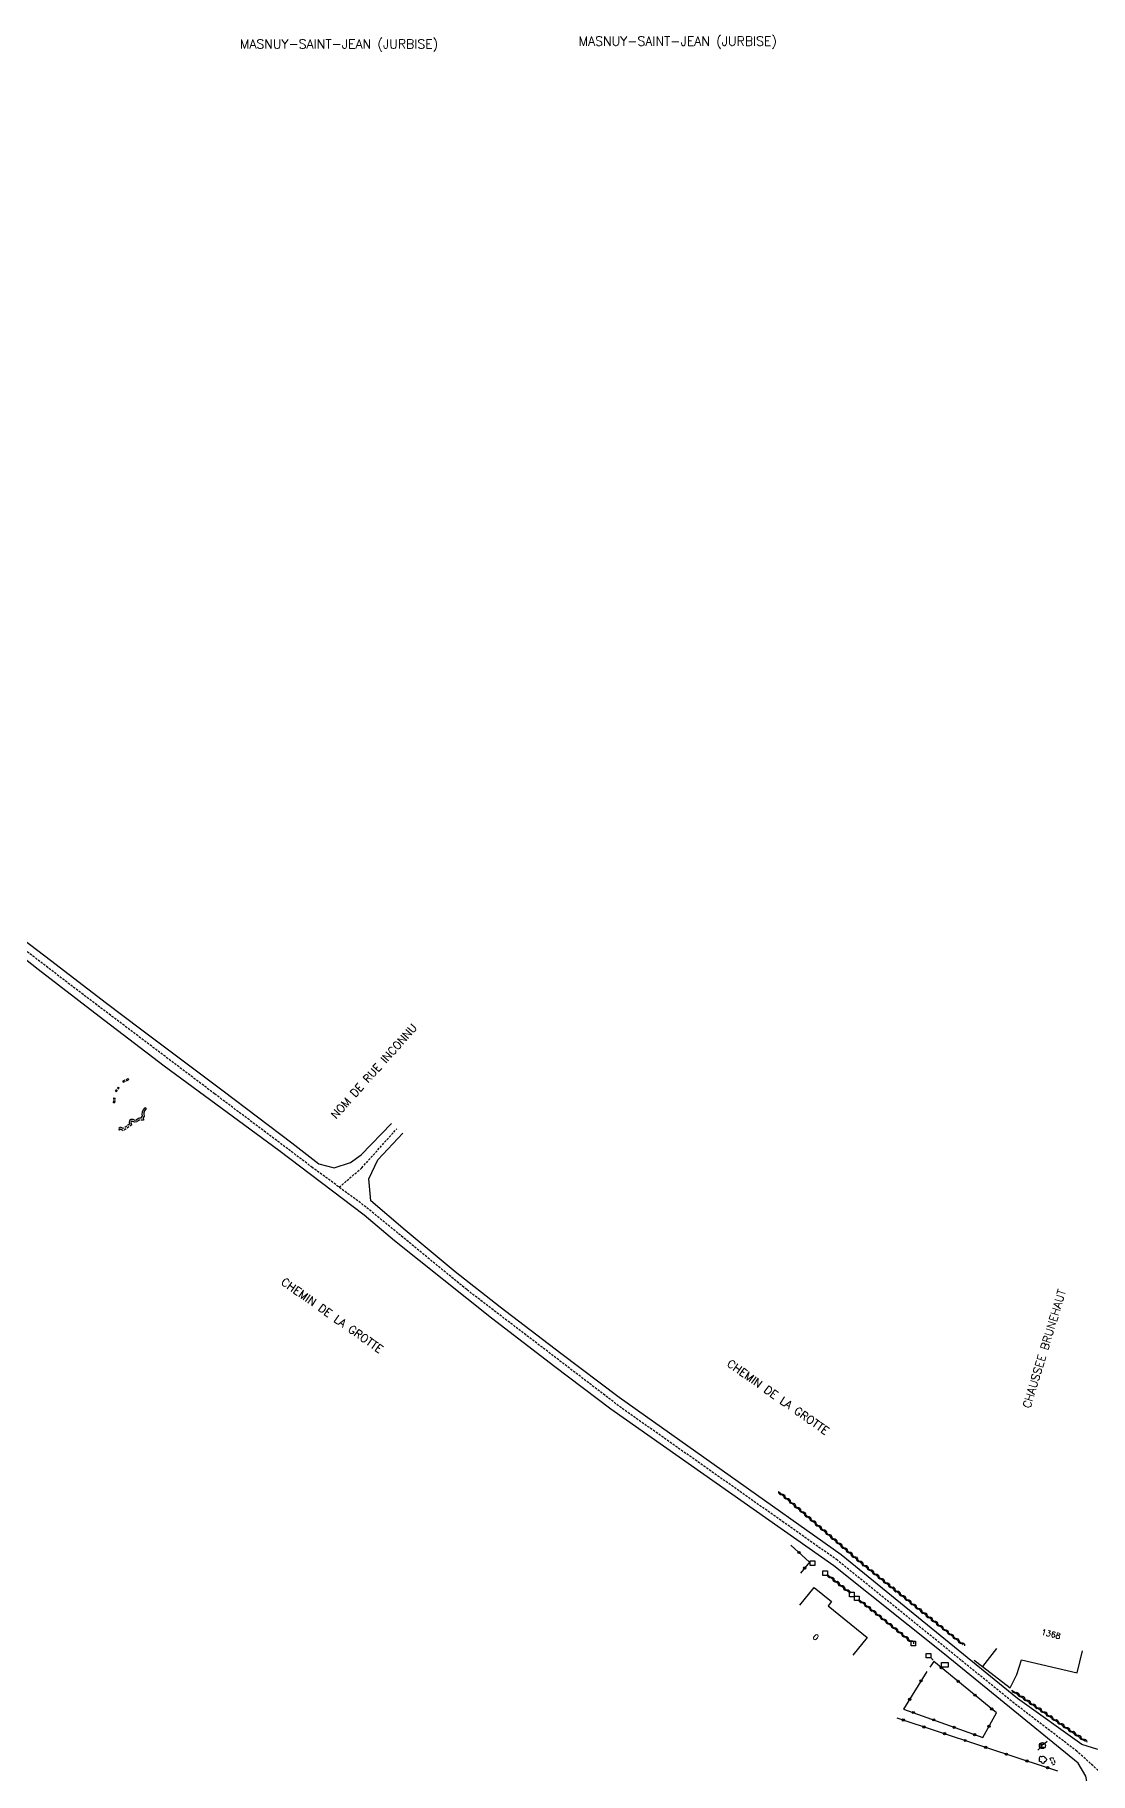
# Model space of a CAD drawing. Header units: millimetres. Extents: x 120176 to 121000, y 132000 to 133000.
# Drawn here: x 120407 to 120638, y 132618 to 132998.3 of the extents above; entities that cross this region are included whole.
import ezdxf
from ezdxf.enums import TextEntityAlignment as Align

# ---------------------------------------------------------------- set-up
doc = ezdxf.new("R2010")
doc.units = ezdxf.units.MM
doc.linetypes.add('DASHED', pattern=[0.75, 0.5, -0.25])
doc.layers.get('0').update_dxf_attribs({"linetype": 'CONTINUOUS'})
for name, color, linetype in [('W0001', 6, 'DASHED'), ('W0008', 7, 'CONTINUOUS'), ('W0100', 7, 'CONTINUOUS'), ('W0112', 1, 'DASHED'), ('W0300', 7, 'CONTINUOUS'), ('W0310', 3, 'CONTINUOUS'), ('W0322', 7, 'CONTINUOUS'), ('W0471', 7, 'CONTINUOUS'), ('W0980', 7, 'CONTINUOUS'), ('W0989', 7, 'CONTINUOUS'), ('W0991', 7, 'CONTINUOUS'), ('W1471', 7, 'CONTINUOUS')]:
    doc.layers.add(name, color=color, linetype=linetype)
doc.styles.get("Standard").update_dxf_attribs({"font": 'romans.shx', "width": 0.85})

# ---------------------------------------------------------------- blocks, each defined once
blk = doc.blocks.new('t310o')
at = {"color": 0, "linetype": 'Continuous'}
for centre, start, end in [((-0.5, 0.38), 216.8699, 323.1304), ((0.5, -0.37), 36.8699, 143.1303)]:
    blk.add_arc(centre, 0.625, start, end, dxfattribs=at)
blk = doc.blocks.new('t322o')
at = {"color": 0, "linetype": 'Continuous'}
for radius in [0.25, 0.15]:
    blk.add_circle((0, 0), radius, dxfattribs=at)
blk = doc.blocks.new('T300')
for p, q in [((-0.8, 0.51), (-0.86, 0.34)), ((-0.86, 0.34), (-0.86, 0.17)), ((-0.86, 0.17), (-0.74, 0.06)), ((-0.69, 0.63), (-0.8, 0.51)), ((-0.8, -0.06), (-0.74, 0.06)), ((-0.74, 0.06), (-0.69, 0.11)), ((-0.57, 0.69), (-0.69, 0.63)), ((-0.46, 0.69), (-0.57, 0.69)), ((-0.29, 0.63), (-0.46, 0.69)), ((-0.29, 0.63), (-0.17, 0.74)), ((-0.23, 0.57), (-0.29, 0.63)), ((-0.17, 0.74), (-0.06, 0.8)), ((-0.06, 0.8), (0.06, 0.8)), ((0.06, 0.8), (0.23, 0.74)), ((0.23, 0.74), (0.34, 0.63)), ((0.34, 0.63), (0.4, 0.51)), ((0.46, 0.46), (0.34, 0.46)), ((0.4, 0.51), (0.4, 0.46)), ((0.57, 0.4), (0.46, 0.46)), ((0.57, 0.4), (0.69, 0.29)), ((0.69, 0.29), (0.74, 0.17)), ((0.74, 0.06), (0.69, -0.17)), ((0.74, 0.17), (0.74, 0.06)), ((-0.8, -0.17), (-0.8, -0.06)), ((-0.8, -0.23), (-0.8, -0.17)), ((-0.74, -0.34), (-0.8, -0.23)), ((-0.69, -0.4), (-0.74, -0.34)), ((-0.51, -0.46), (-0.69, -0.4)), ((-0.4, -0.46), (-0.51, -0.46)), ((-0.4, -0.46), (-0.34, -0.46)), ((-0.34, -0.46), (-0.34, -0.4)), ((-0.34, -0.51), (-0.34, -0.46)), ((-0.29, -0.63), (-0.34, -0.51)), ((-0.17, -0.74), (-0.29, -0.63)), ((-0.06, -0.8), (-0.17, -0.74)), ((0.06, -0.8), (-0.06, -0.8)), ((0.17, -0.74), (0.06, -0.8)), ((0.23, -0.69), (0.17, -0.74)), ((0.29, -0.46), (0.23, -0.46)), ((0.29, -0.63), (0.23, -0.69)), ((0.46, -0.4), (0.29, -0.46)), ((0.34, -0.51), (0.29, -0.63)), ((0.34, -0.51), (0.34, -0.46)), ((0.57, -0.34), (0.46, -0.4)), ((0.63, -0.29), (0.57, -0.34)), ((0.69, -0.17), (0.63, -0.29))]:
    blk.add_line(p, q)
blk = doc.blocks.new('T471')
for p, q in [((-0.333334, 0.333334), (-0.333334, -0.333334)), ((-0.333334, 0.333334), (0.333334, 0.333334)), ((-0.333334, 0), (0, 0)), ((0.500001, 0.500001), (1.000002, 1.000002)), ((-0.500001, -0.500001), (-1.000002, -1.000002)), ((-0.333334, -0.333334), (0.333334, -0.333334))]:
    blk.add_line(p, q)
blk.add_ellipse((0, 0), major_axis=(0.471405, 0.471405), ratio=1, start_param=5.4977871438, end_param=11.780972451)
blk = doc.blocks.new('t112o')
at = {"color": 0, "linetype": 'Continuous'}
for p, q in [((-0.5, 0.5), (0.5, 0.5)), ((-0.5, -0.5), (-0.5, 0.5)), ((0.5, 0.5), (0.5, -0.5)), ((0.5, -0.5), (-0.5, -0.5))]:
    blk.add_line(p, q, dxfattribs=at)
blk = doc.blocks.new('T1471')
at = {"color": 0, "linetype": 'Continuous', "flags": 128}
blk.add_lwpolyline([(-0.75, -0.5), (-0.75, 0.5), (0.75, 0.5), (0.75, -0.5), (-0.75, -0.5)], dxfattribs=at)

msp = doc.modelspace()

# ---------------------------------------------------------------- linework, layer by layer
at = {"layer": 'W0001'}
for points in [[(120641.96, 132616.61), (120635.1, 132622.79), (120621.36, 132633.29), (120609.72, 132642.76), (120595.71, 132654.07), (120582.66, 132664.59), (120570.95, 132672.84), (120535.39, 132697.91), (120501.54, 132723.78), (120479.52, 132741.84), (120467.76, 132750.51), (120446.38, 132766.6), (120415.28, 132790.08), (120385.96, 132812.59), (120353.41, 132837), (120322.92, 132860.49), (120307.27, 132872.6), (120289.22, 132886.16), (120274.46, 132896.22), (120257.94, 132907.1), (120249.64, 132913.7), (120240.76, 132919.44)], [(120473.64, 132746.17), (120478.59, 132750.41), (120486.24, 132758.96)]]:
    msp.add_lwpolyline(points, dxfattribs=at)
at = {"layer": 'W0008'}
for points in [[(120289.63, 132887.86), (120308.18, 132873.82), (120351.96, 132840.12), (120371.81, 132825.17), (120392.61, 132809.41), (120410.49, 132795.84), (120422.69, 132786.44), (120430.18, 132780.79), (120448.28, 132767.25), (120463.29, 132755.87), (120469.19, 132751.27), (120472.52, 132750.41), (120476.12, 132751.58), (120478.47, 132753.23), (120485.08, 132760.11)], [(120581.9, 132663.37), (120533.09, 132697.63), (120520.82, 132706.9), (120506.99, 132717.51), (120485.76, 132734.45), (120479.1, 132740.07), (120460.42, 132754.2), (120435.32, 132772.67), (120421.12, 132783.51), (120407.76, 132793.78), (120391.03, 132806.9), (120369.66, 132823.08), (120350.62, 132837.04)], [(120583.49, 132665.75), (120534.88, 132700.17), (120522.18, 132709.83), (120508.88, 132719.92), (120499.02, 132727.68), (120488.05, 132736.77), (120480.53, 132743.17), (120480.1, 132748.01), (120482.07, 132752.18), (120487.58, 132757.99)], [(120637.53, 132614.63), (120637.05, 132617.36), (120635.34, 132620.23), (120606.1, 132644.04), (120581.9, 132663.37)], [(120639.65, 132623.2), (120636.16, 132624.31), (120622.1, 132634.37), (120583.49, 132665.75)]]:
    msp.add_lwpolyline(points, dxfattribs=at)
at = {"layer": 'W0100'}
for points in [[(120574.43, 132654.76), (120577.58, 132658.64), (120581.39, 132655.55), (120580.65, 132654.59), (120589.21, 132647.68), (120586.07, 132643.79)], [(120617.51, 132645.3), (120614.45, 132641.34), (120620.48, 132636.68), (120621.93, 132639.58), (120622.99, 132642.77), (120635.15, 132639.92), (120636.29, 132644.79)]]:
    msp.add_lwpolyline(points, dxfattribs=at)
at = {"layer": 'W0112'}
for p, q in [((120426.4, 132769.13), (120427.5, 132769.66)), ((120427.44, 132769.97), (120427.5, 132769.66)), ((120424.34, 132765.73), (120424.63, 132765.69)), ((120424.54, 132764.61), (120424.63, 132765.69)), ((120424.83, 132767.01), (120425.49, 132767.9)), ((120425.32, 132768.05), (120425.49, 132767.9)), ((120431.29, 132763.55), (120431.36, 132763.16)), ((120425.31, 132758.97), (120425.54, 132758.64)), ((120629.18, 132621.24), (120629.83, 132619.83)), ((120629.83, 132619.83), (120630.41, 132620.1))]:
    msp.add_line(p, q, dxfattribs=at)
for points in [[(120426.4, 132769.13), (120426.34, 132769.44), (120427.44, 132769.97)], [(120424.54, 132764.61), (120424.25, 132764.65), (120424.34, 132765.73)], [(120424.83, 132767.01), (120424.67, 132767.16), (120425.32, 132768.05)], [(120431.29, 132763.55), (120431, 132763.5), (120430.72, 132763.09), (120430.5, 132762.56), (120430.46, 132762.15), (120430.51, 132761.79), (120430.31, 132761.42), (120430.34, 132761.26), (120429.93, 132761.26), (120429.72, 132761.21), (120429.21, 132760.87), (120428.96, 132760.8), (120428.53, 132760.96), (120428.12, 132761.02), (120427.75, 132760.76), (120427.65, 132760.32), (120427.75, 132760), (120426.34, 132758.99), (120425.81, 132759.33), (120425.31, 132758.97)], [(120431.36, 132763.16), (120431.24, 132763.14), (120431.07, 132762.89), (120430.9, 132762.46), (120430.87, 132762.15), (120430.93, 132761.71), (120430.73, 132761.36), (120430.83, 132760.86), (120429.98, 132760.86), (120429.88, 132760.83), (120429.38, 132760.5), (120428.93, 132760.38), (120428.43, 132760.57), (120428.22, 132760.6), (120428.1, 132760.52), (120428.07, 132760.34), (120428.23, 132759.84), (120426.35, 132758.51), (120425.82, 132758.85), (120425.54, 132758.64)], [(120629.18, 132621.24), (120629.77, 132621.5), (120630.41, 132620.1)]]:
    msp.add_lwpolyline(points, dxfattribs=at)
at = {"layer": 'W0310'}
for p, q in [((120580.43, 132661.45), (120585.45, 132657.43)), ((120587.34, 132655.99), (120598.86, 132646.74)), ((120603.02, 132643.4), (120603.65, 132642.76)), ((120620.86, 132636.18), (120636.99, 132625.01))]:
    msp.add_line(p, q, dxfattribs=at)
msp.add_lwpolyline([(120569.76, 132679.64), (120588.34, 132663.64), (120610.17, 132646.17)], dxfattribs=at)
at = {"layer": 'W0322'}
msp.add_line((120612.62, 132642.69), (120614.45, 132641.34), dxfattribs=at)
for points in [[(120572.49, 132667.88), (120576.55, 132664.18), (120574.58, 132661.76)], [(120602.24, 132640.22), (120597.17, 132632.04), (120614.51, 132625.79), (120617.52, 132631.19), (120603.79, 132642.43), (120602.93, 132641.23)], [(120630.93, 132618.46), (120623.12, 132621.02), (120595.77, 132630.07)]]:
    msp.add_lwpolyline(points, dxfattribs=at)

# ---------------------------------------------------------------- block references
at = {"layer": 'W0112'}
for p in [(120577.21, 132663.96), (120580.01, 132661.76), (120585.81, 132657.1), (120586.92, 132656.25), (120599.29, 132646.39), (120602.61, 132643.71)]:
    msp.add_blockref('t112o', p, dxfattribs=at)
at = {"layer": 'W0300'}
msp.add_blockref('T300', (120627.67, 132620.93), dxfattribs=at)
at = {"layer": 'W0310'}
for p, rotation in [((120570.52, 132678.98), 319.266511762674), ((120571.66, 132678.01), 319.266511762674), ((120572.79, 132677.03), 319.266511762674), ((120573.93, 132676.05), 319.266511762674), ((120575.07, 132675.07), 319.266511762674), ((120576.21, 132674.09), 319.266511762674), ((120577.34, 132673.11), 319.266511762674), ((120578.48, 132672.13), 319.266511762674), ((120579.62, 132671.15), 319.266511762674), ((120580.75, 132670.17), 319.266511762674), ((120581.89, 132669.2), 319.266511762674), ((120583.02, 132668.22), 319.266511762674), ((120584.16, 132667.24), 319.266511762674), ((120585.3, 132666.26), 319.266511762674), ((120586.43, 132665.28), 319.266511762674), ((120587.57, 132664.3), 319.266511762674), ((120588.72, 132663.34), 321.3276497355133), ((120589.89, 132662.4), 321.3276497355133), ((120581.22, 132660.82), 321.3289830972019), ((120582.39, 132659.89), 321.3289830972019), ((120583.56, 132658.95), 321.3289830972019), ((120591.06, 132661.46), 321.3276497355133), ((120592.23, 132660.52), 321.3276497355133), ((120593.4, 132659.59), 321.3276497355133), ((120594.57, 132658.65), 321.3276497355133), ((120584.73, 132658.01), 321.3289830972019), ((120588.12, 132655.36), 321.224604895381), ((120595.75, 132657.71), 321.3276497355133), ((120596.92, 132656.77), 321.3276497355133), ((120598.09, 132655.84), 321.3276497355133), ((120599.26, 132654.9), 321.3276497355133), ((120589.29, 132654.42), 321.224604895381), ((120590.46, 132653.48), 321.224604895381), ((120591.63, 132652.54), 321.224604895381), ((120592.8, 132651.6), 321.224604895381), ((120593.97, 132650.66), 321.224604895381), ((120600.43, 132653.96), 321.3276497355133), ((120601.6, 132653.03), 321.3276497355133), ((120602.77, 132652.09), 321.3276497355133), ((120603.94, 132651.15), 321.3276497355133), ((120595.14, 132649.72), 321.224604895381), ((120596.3, 132648.79), 321.224604895381), ((120597.48, 132647.85), 321.224604895381), ((120598.64, 132646.91), 321.224604895381), ((120605.11, 132650.21), 321.3276497355133), ((120606.29, 132649.28), 321.3276497355133), ((120607.46, 132648.34), 321.3276497355133), ((120608.63, 132647.4), 321.3276497355133), ((120609.8, 132646.46), 321.3276497355133), ((120621.68, 132635.61), 325.3001723079113), ((120622.92, 132634.76), 325.3001723079113), ((120624.15, 132633.9), 325.3001723079113), ((120625.38, 132633.05), 325.3001723079113), ((120626.62, 132632.2), 325.3001723079113), ((120627.85, 132631.34), 325.3001723079113), ((120629.08, 132630.49), 325.3001723079113), ((120630.32, 132629.63), 325.3001723079113), ((120631.55, 132628.78), 325.3001723079113), ((120632.78, 132627.93), 325.3001723079113), ((120634.02, 132627.07), 325.3001723079113), ((120635.25, 132626.22), 325.3001723079113), ((120636.48, 132625.36), 325.3001723079113)]:
    msp.add_blockref('t310o', p, dxfattribs=dict(at, rotation=rotation))
at = {"layer": 'W0322'}
for p, rotation in [((120574.25, 132666.28), 317.6631366297089), ((120575.52, 132662.91), 230.8410044175038), ((120605.43, 132641.1), 140.666947464219), ((120600.99, 132638.2), 238.2236678027743), ((120609.1, 132638.08), 140.666947464219), ((120598.49, 132634.17), 238.2236678027743), ((120612.77, 132635.07), 140.666947464219), ((120597.1, 132629.62), 161.6927889010708), ((120599.29, 132631.28), 340.162323876987), ((120603.76, 132629.67), 340.162323876987), ((120616.45, 132632.06), 140.666947464219), ((120601.61, 132628.13), 161.6927889010708), ((120606.12, 132626.64), 161.6927889010708), ((120608.23, 132628.05), 340.162323876987), ((120610.63, 132625.15), 161.6927889010708), ((120612.69, 132626.44), 340.162323876987), ((120615.88, 132628.24), 60.91758980223798), ((120615.14, 132623.66), 161.6927889010708), ((120619.65, 132622.16), 161.6927889010708), ((120624.16, 132620.67), 161.8536862977092), ((120628.68, 132619.2), 161.8536862977092)]:
    msp.add_blockref('t322o', p, dxfattribs=dict(at, rotation=rotation))
at = {"layer": 'W0471'}
msp.add_blockref('T471', (120627.55, 132624.04), dxfattribs=at)
at = {"layer": 'W1471'}
msp.add_blockref('T1471', (120606.18, 132641.72), dxfattribs=at)

# ---------------------------------------------------------------- texts
at = {"layer": 'W0980'}
for p in [(120473.61, 132996.11), (120547.75, 132996.73)]:
    msp.add_text('MASNUY-SAINT-JEAN (JURBISE)', height=2, dxfattribs=at).set_placement(p, align=Align.MIDDLE)
at = {"layer": 'W0989'}
for s, rotation, p in [('NOM DE RUE INCONNU', 48.1768, (120481.23, 132771.56)), ('CHEMIN DE LA GROTTE', 324.8157, (120472.11, 132718.13)), ('CHAUSSEE BRUNEHAUT', 73.0879, (120627.94, 132710.86)), ('CHEMIN DE LA GROTTE', 324.8157, (120569.7, 132700.26))]:
    msp.add_text(s, height=1.75, rotation=rotation, dxfattribs=at).set_placement(p, align=Align.MIDDLE)
at = {"layer": 'W0991'}
for s, rotation, p in [('0', 321.0976, (120577.96, 132647.77)), ('1368', 346.7878, (120629.41, 132648.45))]:
    msp.add_text(s, height=1.25, rotation=rotation, dxfattribs=at).set_placement(p, align=Align.MIDDLE)

doc.saveas('drawing.dxf')
